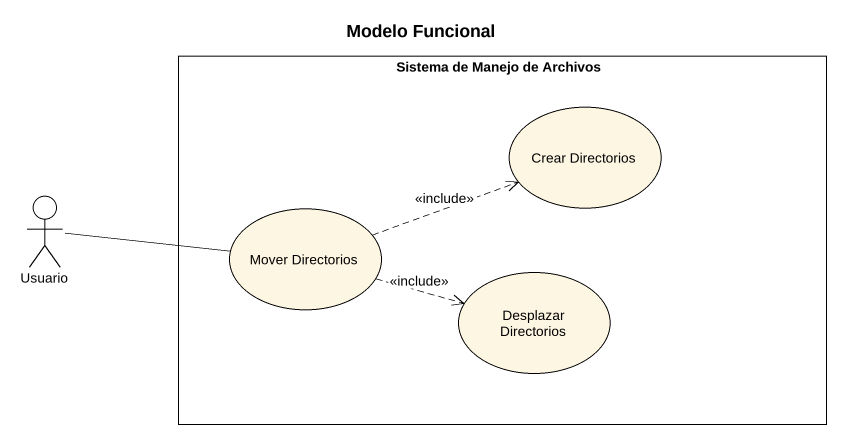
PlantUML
@startuml
title Modelo Funcional
rectangle "Sistema de Manejo de Archivos" as Sistema_de_Manejo_de {
  usecase "Crear Directorios" as Crear_Directorios
  usecase "Mover Directorios" as Mover_Directorios
  usecase "Desplazar Directorios" as Desplazar_Directorios
}
actor Usuario
Usuario -right- Mover_Directorios
Mover_Directorios .right.> Crear_Directorios : <<include>>
Mover_Directorios .right.> Desplazar_Directorios : <<include>>
@enduml
